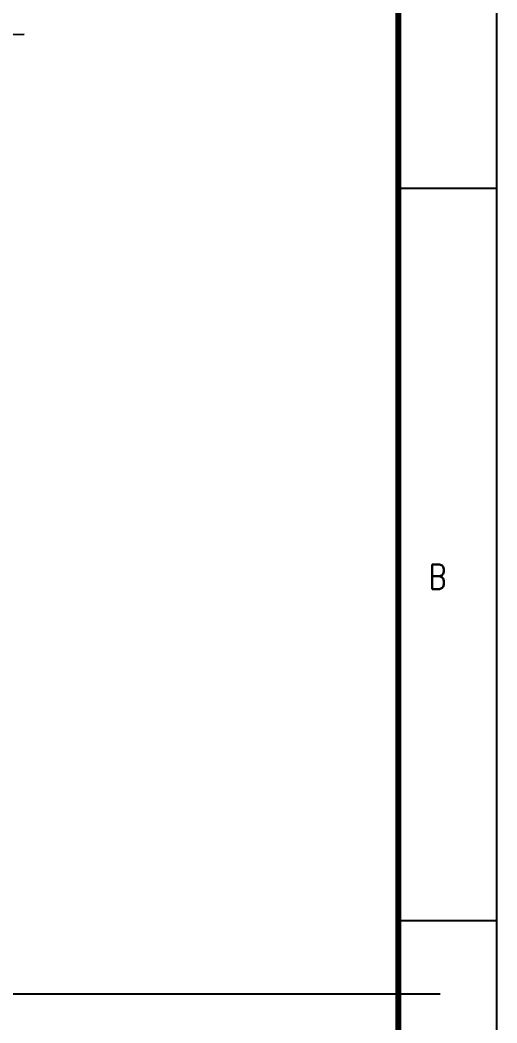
# Model space of a CAD drawing. Extents: x 878294 to 2409453, y -112941 to -40192.
# Drawn here: x 978588 to 983419, y -56077 to -45908 of the extents above; entities that cross this region are included whole.
import ezdxf

# ---------------------------------------------------------------- set-up
doc = ezdxf.new("R2010")
doc.units = 0
doc.header["$LTSCALE"] = 2000
doc.header["$MEASUREMENT"] = 0
doc.linetypes.add('AM_DIN_G_W050', pattern=[13.75, 9.75, -1.5, 1, -1.5])
doc.layers.get('0').update_dxf_attribs({"linetype": 'CONTINUOUS'})
doc.layers.add('AM_7', color=4, linetype='AM_DIN_G_W050', lineweight=25)
doc.layers.add('DIM', color=2, linetype='CONTINUOUS')
doc.layers.add('THIN', color=1, linetype='CONTINUOUS')
doc.styles.add('STANDA', font='romans.shx', dxfattribs={"width": 0.7, "bigfont": 'hztxt.shx'})

# ---------------------------------------------------------------- blocks, each defined once
blk = doc.blocks.new('A$C649A5E08')
at = {"layer": 'THIN'}
for p, q in [((105125, 0), (105125, 59400)), ((104125, 1000), (104125, 58400)), ((105125, 51975), (104125, 51975)), ((105125, 44550), (104125, 44550))]:
    blk.add_line(p, q, dxfattribs=at)
at = {"layer": 'THIN', "const_width": 60}
blk.add_lwpolyline([(104125, 58400), (104125, 1000), (2500, 1000), (2500, 58400), (104125, 58400)], dxfattribs=at)
at = {"layer": 'THIN', "style": 'STANDA', "width": 0.8}
blk.add_text('B', height=250, dxfattribs=at).set_placement((104433, 47914))

msp = doc.modelspace()

# ---------------------------------------------------------------- linework, layer by layer
at = {"layer": 'AM_7', "lineweight": -3, "ltscale": 0.2}
msp.add_line((978630.22, -46053.69), (974030.39, -46093.66), dxfattribs=at)
at = {"layer": 'DIM'}
msp.add_line((966564.69, -55780.45), (982843.09, -55780.45), dxfattribs=at)

# ---------------------------------------------------------------- block references
msp.add_blockref('A$C649A5E08', (878294.31, -99592.05))

doc.saveas('drawing.dxf')
